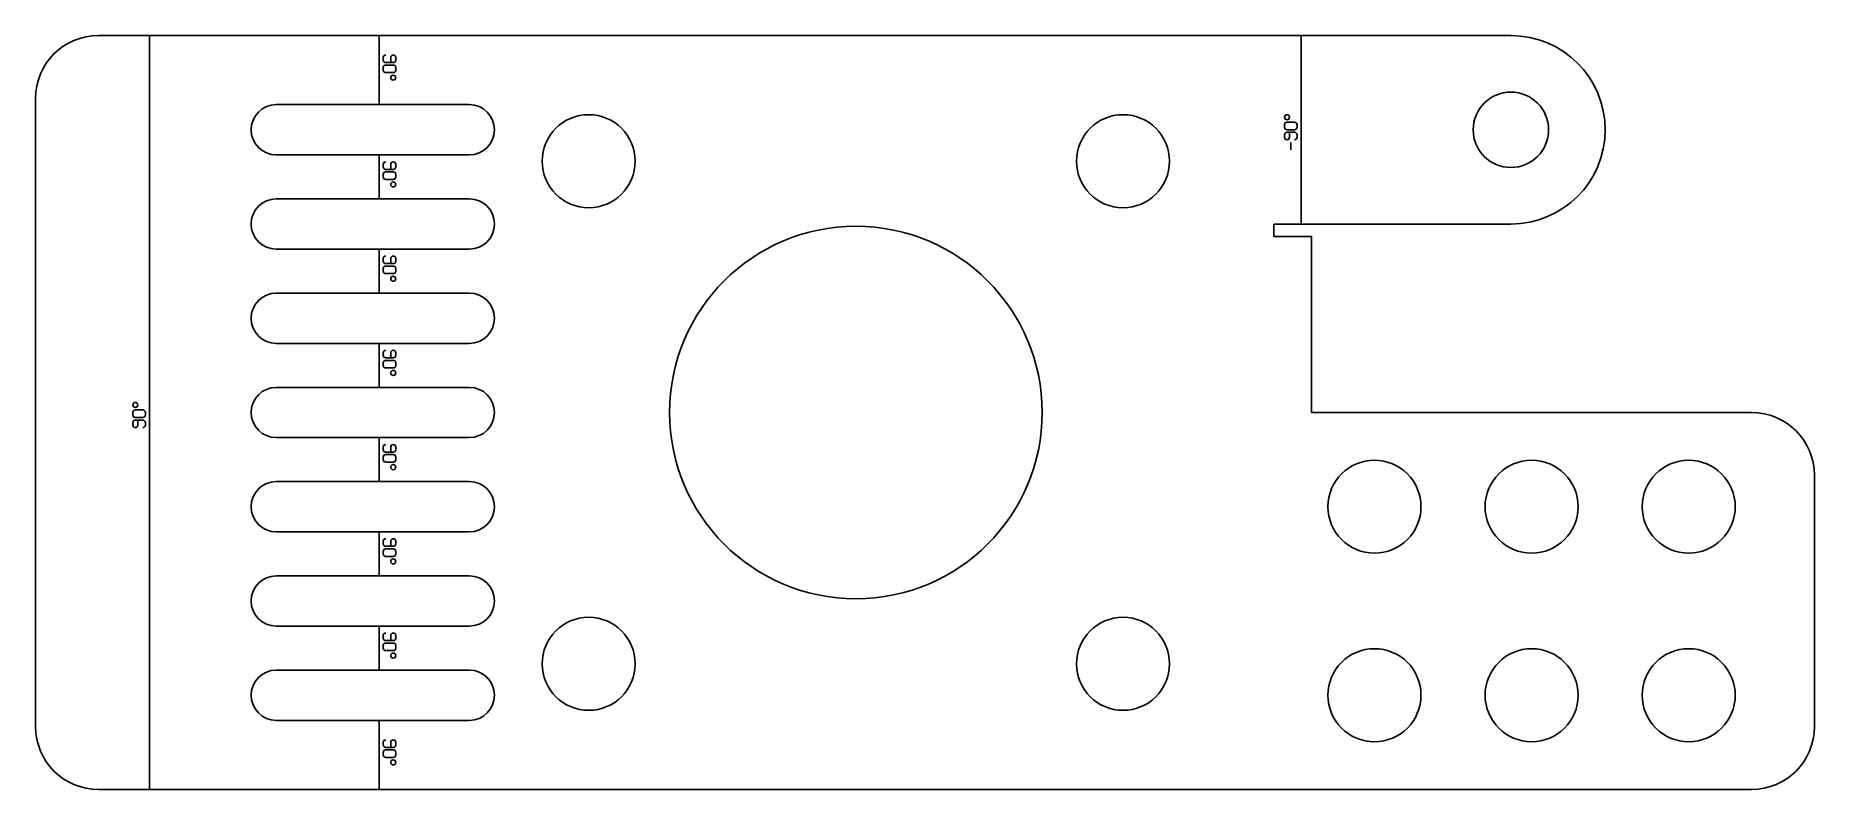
# Model space of a CAD drawing. Header units: millimetres. Extents: x 0 to 283, y 0 to 120.
import ezdxf

# ---------------------------------------------------------------- set-up
doc = ezdxf.new("R2010")
doc.units = ezdxf.units.MM
for name, color, linetype in [('Body_Unfold_Sketch', 7, 'CONTINUOUS'), ('Body_Unfold_Sketch_Bend_Labels', 7, 'CONTINUOUS'), ('Body_Unfold_Sketch_Bends', 7, 'CONTINUOUS'), ('Body_Unfold_Sketch_Holes', 7, 'CONTINUOUS'), ('Body_Unfold_Sketch_Internal', 7, 'CONTINUOUS')]:
    doc.layers.add(name, color=color, linetype=linetype)

msp = doc.modelspace()

# ---------------------------------------------------------------- linework, layer by layer
at = {"layer": 'Body_Unfold_Sketch'}
for p, q in [((15, 120), (10, 120)), ((21.28, 120), (15, 120)), ((52.28, 120), (21.28, 120)), ((57, 120), (52.28, 120)), ((199, 120), (57, 120)), ((203.71, 120), (199, 120)), ((234.71, 120), (203.71, 120)), ((0, 110), (0, 10)), ((197, 88), (197, 90)), ((197, 90), (199, 90)), ((203, 88), (197, 88)), ((199, 90), (203.71, 90)), ((203, 60), (203, 88)), ((203.71, 90), (234.71, 90)), ((273, 60), (203, 60)), ((283, 10), (283, 50)), ((10, 0), (15, 0)), ((15, 0), (21.28, 0)), ((21.28, 0), (52.28, 0)), ((52.28, 0), (57, 0)), ((57, 0), (273, 0))]:
    msp.add_line(p, q, dxfattribs=at)
for centre, radius, start, end in [((10, 110), 10, 90, -180), ((234.71, 105), 15, 0, 90), ((234.71, 105), 15, -90, 0), ((273, 50), 10, 0, 90), ((10, 10), 10, 180, -90), ((273, 10), 10, -90, 0)]:
    msp.add_arc(centre, radius, start, end, dxfattribs=at)
at = {"layer": 'Body_Unfold_Sketch_Bend_Labels'}
for p, q in [((55.31, 116.1), (55.31, 116.5)), ((56.51, 115.7), (56.51, 116.5)), ((57.31, 116.5), (57.31, 116.1)), ((55.31, 114.5), (55.31, 114.9)), ((56.91, 115.7), (55.71, 115.7)), ((55.71, 115.3), (56.91, 115.3)), ((56.91, 114.1), (55.71, 114.1)), ((57.31, 114.9), (57.31, 114.5)), ((198.69, 105.4), (198.69, 105.8)), ((199.09, 106.2), (200.29, 106.2)), ((200.29, 105), (199.09, 105)), ((200.69, 105.8), (200.69, 105.4)), ((198.69, 103.8), (198.69, 104.2)), ((199.09, 104.6), (200.29, 104.6)), ((199.49, 104.6), (199.49, 103.8)), ((199.69, 101.8), (199.69, 103)), ((200.69, 104.2), (200.69, 103.8)), ((55.31, 99.1), (55.31, 99.5)), ((56.51, 98.7), (56.51, 99.5)), ((57.31, 99.5), (57.31, 99.1)), ((55.31, 97.5), (55.31, 97.9)), ((56.91, 98.7), (55.71, 98.7)), ((55.71, 98.3), (56.91, 98.3)), ((56.91, 97.1), (55.71, 97.1)), ((57.31, 97.9), (57.31, 97.5)), ((55.31, 84.1), (55.31, 84.5)), ((55.31, 82.5), (55.31, 82.9)), ((56.91, 83.7), (55.71, 83.7)), ((55.71, 83.3), (56.91, 83.3)), ((56.91, 82.1), (55.71, 82.1)), ((56.51, 83.7), (56.51, 84.5)), ((57.31, 84.5), (57.31, 84.1)), ((57.31, 82.9), (57.31, 82.5)), ((55.31, 69.1), (55.31, 69.5)), ((56.91, 68.7), (55.71, 68.7)), ((55.71, 68.3), (56.91, 68.3)), ((56.51, 68.7), (56.51, 69.5)), ((57.31, 69.5), (57.31, 69.1)), ((55.31, 67.5), (55.31, 67.9)), ((56.91, 67.1), (55.71, 67.1)), ((57.31, 67.9), (57.31, 67.5)), ((15.47, 59.6), (15.47, 60)), ((15.87, 60.4), (17.07, 60.4)), ((17.47, 60), (17.47, 59.6)), ((15.47, 58), (15.47, 58.4)), ((17.07, 59.2), (15.87, 59.2)), ((15.87, 58.8), (17.07, 58.8)), ((16.27, 58.8), (16.27, 58)), ((17.47, 58.4), (17.47, 58)), ((55.31, 54.1), (55.31, 54.5)), ((56.51, 53.7), (56.51, 54.5)), ((57.31, 54.5), (57.31, 54.1)), ((55.31, 52.5), (55.31, 52.9)), ((56.91, 53.7), (55.71, 53.7)), ((55.71, 53.3), (56.91, 53.3)), ((56.91, 52.1), (55.71, 52.1)), ((57.31, 52.9), (57.31, 52.5)), ((55.31, 39.1), (55.31, 39.5)), ((55.31, 37.5), (55.31, 37.9)), ((56.91, 38.7), (55.71, 38.7)), ((55.71, 38.3), (56.91, 38.3)), ((56.91, 37.1), (55.71, 37.1)), ((56.51, 38.7), (56.51, 39.5)), ((57.31, 39.5), (57.31, 39.1)), ((57.31, 37.9), (57.31, 37.5)), ((55.31, 24.1), (55.31, 24.5)), ((55.31, 22.5), (55.31, 22.9)), ((56.91, 23.7), (55.71, 23.7)), ((55.71, 23.3), (56.91, 23.3)), ((56.51, 23.7), (56.51, 24.5)), ((57.31, 24.5), (57.31, 24.1)), ((57.31, 22.9), (57.31, 22.5)), ((56.91, 22.1), (55.71, 22.1)), ((55.31, 7.1), (55.31, 7.5)), ((55.31, 5.5), (55.31, 5.9)), ((56.91, 6.7), (55.71, 6.7)), ((55.71, 6.3), (56.91, 6.3)), ((56.51, 6.7), (56.51, 7.5)), ((57.31, 7.5), (57.31, 7.1)), ((57.31, 5.9), (57.31, 5.5)), ((56.91, 5.1), (55.71, 5.1))]:
    msp.add_line(p, q, dxfattribs=at)
for centre in [(56.91, 113.3), (199.09, 107), (56.91, 96.3), (56.91, 81.3), (56.91, 66.3), (15.87, 61.2), (56.91, 51.3), (56.91, 36.3), (56.91, 21.3), (56.91, 4.3)]:
    msp.add_circle(centre, 0.4, dxfattribs=at)
for centre, start, end in [((55.71, 116.5), 90, 180), ((55.71, 116.1), 180, -90), ((56.91, 116.5), 0, -180), ((56.91, 116.1), -90, 0), ((55.71, 114.9), 90, 180), ((55.71, 114.5), -180, -90), ((56.91, 114.9), 0, 90), ((56.91, 114.5), -90, 0), ((199.09, 105.8), 90, -180), ((199.09, 105.4), -180, -90), ((200.29, 105.8), 0, 90), ((200.29, 105.4), -90, 0), ((199.09, 104.2), 90, -180), ((199.09, 103.8), 180, 0), ((200.29, 104.2), 0, 90), ((200.29, 103.8), -90, 0), ((55.71, 99.5), 90, 180), ((55.71, 99.1), 180, -90), ((56.91, 99.5), 0, -180), ((56.91, 99.1), -90, 0), ((55.71, 97.9), 90, 180), ((55.71, 97.5), -180, -90), ((56.91, 97.9), 0, 90), ((56.91, 97.5), -90, 0), ((55.71, 84.5), 90, 180), ((56.91, 84.5), 0, -180), ((55.71, 84.1), 180, -90), ((55.71, 82.9), 90, 180), ((55.71, 82.5), -180, -90), ((56.91, 84.1), -90, 0), ((56.91, 82.9), 0, 90), ((56.91, 82.5), -90, 0), ((55.71, 69.5), 90, 180), ((55.71, 69.1), 180, -90), ((55.71, 67.9), 90, -180), ((56.91, 69.5), 0, -180), ((56.91, 69.1), -90, 0), ((56.91, 67.9), 0, 90), ((55.71, 67.5), 180, -90), ((56.91, 67.5), -90, 0), ((15.87, 60), 90, 180), ((15.87, 59.6), 180, -90), ((17.07, 60), 0, 90), ((17.07, 59.6), -90, 0), ((15.87, 58.4), 90, 180), ((15.87, 58), 180, 0), ((17.07, 58.4), 0, 90), ((17.07, 58), -90, 0), ((55.71, 54.5), 90, 180), ((55.71, 54.1), 180, -90), ((56.91, 54.5), 0, -180), ((56.91, 54.1), -90, 0), ((55.71, 52.9), 90, 180), ((55.71, 52.5), 180, -90), ((56.91, 52.9), 0, 90), ((56.91, 52.5), -90, 0), ((55.71, 39.5), 90, 180), ((56.91, 39.5), 0, -180), ((55.71, 39.1), 180, -90), ((55.71, 37.9), 90, 180), ((55.71, 37.5), 180, -90), ((56.91, 39.1), -90, 0), ((56.91, 37.9), 0, 90), ((56.91, 37.5), -90, 0), ((55.71, 24.5), 90, 180), ((55.71, 24.1), -180, -90), ((55.71, 22.9), 90, 180), ((56.91, 24.5), 0, -180), ((56.91, 24.1), -90, 0), ((56.91, 22.9), 0, 90), ((55.71, 22.5), 180, -90), ((56.91, 22.5), -90, 0), ((55.71, 7.5), 90, 180), ((55.71, 7.1), -180, -90), ((55.71, 5.9), 90, 180), ((56.91, 7.5), 0, -180), ((56.91, 7.1), -90, 0), ((56.91, 5.9), 0, 90), ((55.71, 5.5), -180, -90), ((56.91, 5.5), -90, 0)]:
    msp.add_arc(centre, 0.4, start, end, dxfattribs=at)
at = {"layer": 'Body_Unfold_Sketch_Bends'}
for p, q in [((18.14, 120), (18.14, 0)), ((54.64, 120), (54.64, 109)), ((201.35, 90), (201.35, 120)), ((54.64, 101), (54.64, 94)), ((54.64, 86), (54.64, 79)), ((54.64, 71), (54.64, 64)), ((54.64, 56), (54.64, 49)), ((54.64, 41), (54.64, 34)), ((54.64, 26), (54.64, 19)), ((54.64, 11), (54.64, 0))]:
    msp.add_line(p, q, dxfattribs=at)
at = {"layer": 'Body_Unfold_Sketch_Holes'}
for centre, radius in [((234.71, 105), 6), ((88, 100), 7.4), ((173, 100), 7.4), ((130.5, 60), 29.64), ((213, 45), 7.4), ((238, 45), 7.4), ((263, 45), 7.4), ((88, 20), 7.4), ((173, 20), 7.4), ((213, 15), 7.4), ((238, 15), 7.4), ((263, 15), 7.4)]:
    msp.add_circle(centre, radius, dxfattribs=at)
at = {"layer": 'Body_Unfold_Sketch_Internal'}
for p, q in [((38.28, 109), (52.28, 109)), ((52.28, 109), (57, 109)), ((57, 109), (69, 109)), ((52.28, 101), (38.28, 101)), ((57, 101), (52.28, 101)), ((69, 101), (57, 101)), ((38.28, 94), (52.28, 94)), ((52.28, 94), (57, 94)), ((57, 94), (69, 94)), ((52.28, 86), (38.28, 86)), ((57, 86), (52.28, 86)), ((69, 86), (57, 86)), ((38.28, 79), (52.28, 79)), ((52.28, 79), (57, 79)), ((57, 79), (69, 79)), ((52.28, 71), (38.28, 71)), ((57, 71), (52.28, 71)), ((69, 71), (57, 71)), ((52.28, 64), (38.28, 64)), ((57, 64), (52.28, 64)), ((69, 64), (57, 64)), ((38.28, 56), (52.28, 56)), ((52.28, 56), (57, 56)), ((57, 56), (69, 56)), ((52.28, 49), (38.28, 49)), ((57, 49), (52.28, 49)), ((69, 49), (57, 49)), ((38.28, 41), (52.28, 41)), ((52.28, 41), (57, 41)), ((57, 41), (69, 41)), ((52.28, 34), (38.28, 34)), ((57, 34), (52.28, 34)), ((69, 34), (57, 34)), ((38.28, 26), (52.28, 26)), ((52.28, 26), (57, 26)), ((57, 26), (69, 26)), ((52.28, 19), (38.28, 19)), ((57, 19), (52.28, 19)), ((69, 19), (57, 19)), ((38.28, 11), (52.28, 11)), ((52.28, 11), (57, 11)), ((57, 11), (69, 11))]:
    msp.add_line(p, q, dxfattribs=at)
for centre, start, end in [((38.28, 105), 90, -90), ((69, 105), -90, 90), ((38.28, 90), 90, -90), ((69, 90), -90, 90), ((38.28, 75), 90, -90), ((69, 75), -90, 90), ((38.28, 60), 90, -90), ((69, 60), -90, 90), ((38.28, 45), 90, -90), ((69, 45), -90, 90), ((38.28, 30), 90, -90), ((69, 30), -90, 90), ((38.28, 15), 90, -90), ((69, 15), -90, 90)]:
    msp.add_arc(centre, 4, start, end, dxfattribs=at)

doc.saveas('drawing.dxf')
